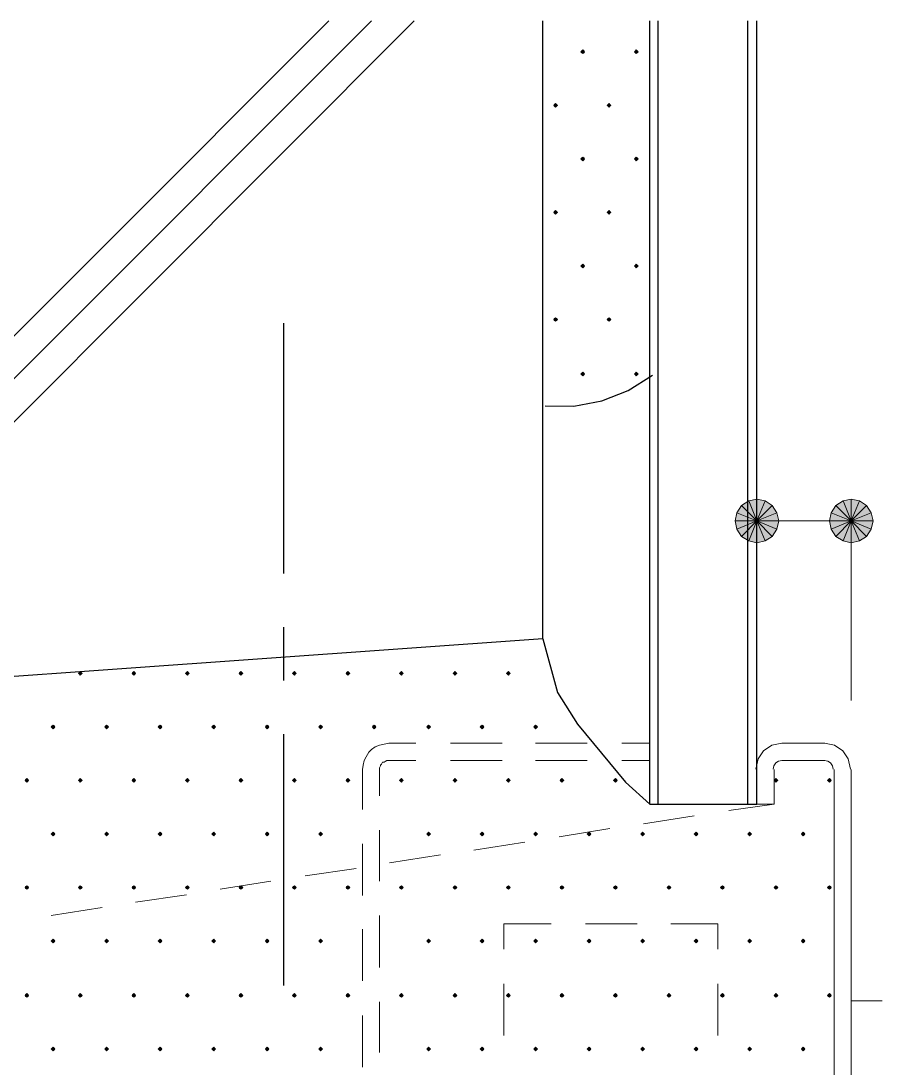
# Model space of a CAD drawing. Header units: millimetres. Extents: x 0 to 420, y 0 to 297.
# Drawn here: x 328.83 to 348.93, y 211.65 to 236.07 of the extents above; entities that cross this region are included whole.
import ezdxf

# ---------------------------------------------------------------- set-up
doc = ezdxf.new("R2010")
doc.units = ezdxf.units.MM

msp = doc.modelspace()

# ---------------------------------------------------------------- hatches: boundary and pattern name
for points in [[(341.947, 235.395), (341.926, 235.373), (341.905, 235.352), (341.926, 235.331), (341.947, 235.31), (341.969, 235.331), (341.99, 235.352), (341.969, 235.373), (341.947, 235.395)], [(343.196, 235.395), (343.175, 235.373), (343.154, 235.352), (343.175, 235.331), (343.196, 235.31), (343.218, 235.331), (343.239, 235.352), (343.218, 235.373), (343.196, 235.395)], [(341.312, 234.146), (341.291, 234.124), (341.27, 234.103), (341.291, 234.082), (341.312, 234.061), (341.334, 234.082), (341.355, 234.103), (341.334, 234.124), (341.312, 234.146)], [(342.561, 234.146), (342.54, 234.124), (342.519, 234.103), (342.54, 234.082), (342.561, 234.061), (342.582, 234.082), (342.604, 234.103), (342.582, 234.124), (342.561, 234.146)], [(341.947, 232.897), (341.926, 232.876), (341.905, 232.854), (341.926, 232.833), (341.947, 232.812), (341.969, 232.833), (341.99, 232.854), (341.969, 232.876), (341.947, 232.897)], [(343.196, 232.897), (343.175, 232.876), (343.154, 232.854), (343.175, 232.833), (343.196, 232.812), (343.218, 232.833), (343.239, 232.854), (343.218, 232.876), (343.196, 232.897)], [(341.312, 231.648), (341.291, 231.627), (341.27, 231.606), (341.291, 231.584), (341.312, 231.563), (341.334, 231.584), (341.355, 231.606), (341.334, 231.627), (341.312, 231.648)], [(342.561, 231.648), (342.54, 231.627), (342.519, 231.606), (342.54, 231.584), (342.561, 231.563), (342.582, 231.584), (342.604, 231.606), (342.582, 231.627), (342.561, 231.648)], [(341.947, 230.399), (341.926, 230.378), (341.905, 230.357), (341.926, 230.336), (341.947, 230.314), (341.969, 230.336), (341.99, 230.357), (341.969, 230.378), (341.947, 230.399)], [(343.196, 230.399), (343.175, 230.378), (343.154, 230.357), (343.175, 230.336), (343.196, 230.314), (343.218, 230.336), (343.239, 230.357), (343.218, 230.378), (343.196, 230.399)], [(341.312, 229.15), (341.291, 229.129), (341.27, 229.108), (341.291, 229.087), (341.312, 229.066), (341.334, 229.087), (341.355, 229.108), (341.334, 229.129), (341.312, 229.15)], [(342.561, 229.15), (342.54, 229.129), (342.519, 229.108), (342.54, 229.087), (342.561, 229.066), (342.582, 229.087), (342.604, 229.108), (342.582, 229.129), (342.561, 229.15)], [(341.947, 227.88), (341.926, 227.859), (341.905, 227.838), (341.926, 227.817), (341.947, 227.796), (341.969, 227.817), (341.99, 227.838), (341.969, 227.859), (341.947, 227.88)], [(343.196, 227.88), (343.175, 227.859), (343.154, 227.838), (343.175, 227.817), (343.196, 227.796), (343.218, 227.817), (343.239, 227.838), (343.218, 227.859), (343.196, 227.88)], [(345.821, 223.943), (346.012, 223.901), (346.012, 224.409), (345.821, 223.943)], [(348.022, 223.943), (348.213, 223.901), (348.213, 224.409), (348.022, 223.943)], [(330.221, 220.895), (330.2, 220.874), (330.179, 220.853), (330.2, 220.832), (330.221, 220.811), (330.242, 220.832), (330.263, 220.853), (330.242, 220.874), (330.221, 220.895)], [(331.47, 220.895), (331.449, 220.874), (331.428, 220.853), (331.449, 220.832), (331.47, 220.811), (331.491, 220.832), (331.512, 220.853), (331.491, 220.874), (331.47, 220.895)], [(332.719, 220.895), (332.698, 220.874), (332.677, 220.853), (332.698, 220.832), (332.719, 220.811), (332.74, 220.832), (332.761, 220.853), (332.74, 220.874), (332.719, 220.895)], [(333.968, 220.895), (333.946, 220.874), (333.925, 220.853), (333.946, 220.832), (333.968, 220.811), (333.989, 220.832), (334.01, 220.853), (333.989, 220.874), (333.968, 220.895)], [(335.216, 220.895), (335.195, 220.874), (335.174, 220.853), (335.195, 220.832), (335.216, 220.811), (335.238, 220.832), (335.259, 220.853), (335.238, 220.874), (335.216, 220.895)], [(336.465, 220.895), (336.444, 220.874), (336.423, 220.853), (336.444, 220.832), (336.465, 220.811), (336.487, 220.832), (336.508, 220.853), (336.487, 220.874), (336.465, 220.895)], [(337.714, 220.895), (337.693, 220.874), (337.672, 220.853), (337.693, 220.832), (337.714, 220.811), (337.735, 220.832), (337.756, 220.853), (337.735, 220.874), (337.714, 220.895)], [(338.963, 220.895), (338.942, 220.874), (338.921, 220.853), (338.942, 220.832), (338.963, 220.811), (338.984, 220.832), (339.005, 220.853), (338.984, 220.874), (338.963, 220.895)], [(340.212, 220.895), (340.191, 220.874), (340.17, 220.853), (340.191, 220.832), (340.212, 220.811), (340.233, 220.832), (340.254, 220.853), (340.233, 220.874), (340.212, 220.895)], [(329.586, 219.646), (329.565, 219.625), (329.544, 219.604), (329.565, 219.583), (329.586, 219.562), (329.607, 219.583), (329.629, 219.604), (329.607, 219.625), (329.586, 219.646)], [(330.835, 219.646), (330.814, 219.625), (330.793, 219.604), (330.814, 219.583), (330.835, 219.562), (330.856, 219.583), (330.877, 219.604), (330.856, 219.625), (330.835, 219.646)], [(332.084, 219.646), (332.063, 219.625), (332.041, 219.604), (332.063, 219.583), (332.084, 219.562), (332.105, 219.583), (332.126, 219.604), (332.105, 219.625), (332.084, 219.646)], [(333.333, 219.646), (333.312, 219.625), (333.29, 219.604), (333.312, 219.583), (333.333, 219.562), (333.354, 219.583), (333.375, 219.604), (333.354, 219.625), (333.333, 219.646)], [(334.581, 219.646), (334.56, 219.625), (334.539, 219.604), (334.56, 219.583), (334.581, 219.562), (334.603, 219.583), (334.624, 219.604), (334.603, 219.625), (334.581, 219.646)], [(335.83, 219.646), (335.809, 219.625), (335.788, 219.604), (335.809, 219.583), (335.83, 219.562), (335.852, 219.583), (335.873, 219.604), (335.852, 219.625), (335.83, 219.646)], [(337.079, 219.646), (337.058, 219.625), (337.037, 219.604), (337.058, 219.583), (337.079, 219.562), (337.1, 219.583), (337.121, 219.604), (337.1, 219.625), (337.079, 219.646)], [(338.349, 219.646), (338.328, 219.625), (338.307, 219.604), (338.328, 219.583), (338.349, 219.562), (338.37, 219.583), (338.391, 219.604), (338.37, 219.625), (338.349, 219.646)], [(339.598, 219.646), (339.577, 219.625), (339.556, 219.604), (339.577, 219.583), (339.598, 219.562), (339.619, 219.583), (339.64, 219.604), (339.619, 219.625), (339.598, 219.646)], [(340.847, 219.646), (340.826, 219.625), (340.804, 219.604), (340.826, 219.583), (340.847, 219.562), (340.868, 219.583), (340.889, 219.604), (340.868, 219.625), (340.847, 219.646)], [(328.972, 218.398), (328.951, 218.376), (328.93, 218.355), (328.951, 218.334), (328.972, 218.313), (328.994, 218.334), (329.015, 218.355), (328.994, 218.376), (328.972, 218.398)], [(330.221, 218.398), (330.2, 218.376), (330.179, 218.355), (330.2, 218.334), (330.221, 218.313), (330.242, 218.334), (330.263, 218.355), (330.242, 218.376), (330.221, 218.398)], [(331.47, 218.398), (331.449, 218.376), (331.428, 218.355), (331.449, 218.334), (331.47, 218.313), (331.491, 218.334), (331.512, 218.355), (331.491, 218.376), (331.47, 218.398)], [(332.719, 218.398), (332.698, 218.376), (332.677, 218.355), (332.698, 218.334), (332.719, 218.313), (332.74, 218.334), (332.761, 218.355), (332.74, 218.376), (332.719, 218.398)], [(333.968, 218.398), (333.946, 218.376), (333.925, 218.355), (333.946, 218.334), (333.968, 218.313), (333.989, 218.334), (334.01, 218.355), (333.989, 218.376), (333.968, 218.398)], [(335.216, 218.398), (335.195, 218.376), (335.174, 218.355), (335.195, 218.334), (335.216, 218.313), (335.238, 218.334), (335.259, 218.355), (335.238, 218.376), (335.216, 218.398)], [(336.465, 218.398), (336.444, 218.376), (336.423, 218.355), (336.444, 218.334), (336.465, 218.313), (336.487, 218.334), (336.508, 218.355), (336.487, 218.376), (336.465, 218.398)], [(337.714, 218.398), (337.693, 218.376), (337.672, 218.355), (337.693, 218.334), (337.714, 218.313), (337.735, 218.334), (337.756, 218.355), (337.735, 218.376), (337.714, 218.398)], [(338.963, 218.398), (338.942, 218.376), (338.921, 218.355), (338.942, 218.334), (338.963, 218.313), (338.984, 218.334), (339.005, 218.355), (338.984, 218.376), (338.963, 218.398)], [(340.212, 218.398), (340.191, 218.376), (340.17, 218.355), (340.191, 218.334), (340.212, 218.313), (340.233, 218.334), (340.254, 218.355), (340.233, 218.376), (340.212, 218.398)], [(341.461, 218.398), (341.439, 218.376), (341.418, 218.355), (341.439, 218.334), (341.461, 218.313), (341.482, 218.334), (341.503, 218.355), (341.482, 218.376), (341.461, 218.398)], [(342.71, 218.398), (342.688, 218.376), (342.667, 218.355), (342.688, 218.334), (342.71, 218.313), (342.731, 218.334), (342.752, 218.355), (342.731, 218.376), (342.71, 218.398)], [(346.456, 218.398), (346.435, 218.376), (346.414, 218.355), (346.435, 218.334), (346.456, 218.313), (346.477, 218.334), (346.498, 218.355), (346.477, 218.376), (346.456, 218.398)], [(347.705, 218.398), (347.684, 218.376), (347.662, 218.355), (347.684, 218.334), (347.705, 218.313), (347.726, 218.334), (347.747, 218.355), (347.726, 218.376), (347.705, 218.398)], [(329.586, 217.149), (329.565, 217.128), (329.544, 217.106), (329.565, 217.085), (329.586, 217.064), (329.607, 217.085), (329.629, 217.106), (329.607, 217.128), (329.586, 217.149)], [(330.835, 217.149), (330.814, 217.128), (330.793, 217.106), (330.814, 217.085), (330.835, 217.064), (330.856, 217.085), (330.877, 217.106), (330.856, 217.128), (330.835, 217.149)], [(332.084, 217.149), (332.063, 217.128), (332.041, 217.106), (332.063, 217.085), (332.084, 217.064), (332.105, 217.085), (332.126, 217.106), (332.105, 217.128), (332.084, 217.149)], [(333.333, 217.149), (333.312, 217.128), (333.29, 217.106), (333.312, 217.085), (333.333, 217.064), (333.354, 217.085), (333.375, 217.106), (333.354, 217.128), (333.333, 217.149)], [(334.581, 217.149), (334.56, 217.128), (334.539, 217.106), (334.56, 217.085), (334.581, 217.064), (334.603, 217.085), (334.624, 217.106), (334.603, 217.128), (334.581, 217.149)], [(335.83, 217.149), (335.809, 217.128), (335.788, 217.106), (335.809, 217.085), (335.83, 217.064), (335.852, 217.085), (335.873, 217.106), (335.852, 217.128), (335.83, 217.149)], [(338.349, 217.149), (338.328, 217.128), (338.307, 217.106), (338.328, 217.085), (338.349, 217.064), (338.37, 217.085), (338.391, 217.106), (338.37, 217.128), (338.349, 217.149)], [(339.598, 217.149), (339.577, 217.128), (339.556, 217.106), (339.577, 217.085), (339.598, 217.064), (339.619, 217.085), (339.64, 217.106), (339.619, 217.128), (339.598, 217.149)], [(340.847, 217.149), (340.826, 217.128), (340.804, 217.106), (340.826, 217.085), (340.847, 217.064), (340.868, 217.085), (340.889, 217.106), (340.868, 217.128), (340.847, 217.149)], [(342.096, 217.149), (342.075, 217.128), (342.053, 217.106), (342.075, 217.085), (342.096, 217.064), (342.117, 217.085), (342.138, 217.106), (342.117, 217.128), (342.096, 217.149)], [(343.345, 217.149), (343.323, 217.128), (343.302, 217.106), (343.323, 217.085), (343.345, 217.064), (343.366, 217.085), (343.387, 217.106), (343.366, 217.128), (343.345, 217.149)], [(344.593, 217.149), (344.572, 217.128), (344.551, 217.106), (344.572, 217.085), (344.593, 217.064), (344.614, 217.085), (344.636, 217.106), (344.614, 217.128), (344.593, 217.149)], [(345.842, 217.149), (345.821, 217.128), (345.8, 217.106), (345.821, 217.085), (345.842, 217.064), (345.863, 217.085), (345.885, 217.106), (345.863, 217.128), (345.842, 217.149)], [(347.091, 217.149), (347.07, 217.128), (347.049, 217.106), (347.07, 217.085), (347.091, 217.064), (347.112, 217.085), (347.133, 217.106), (347.112, 217.128), (347.091, 217.149)], [(328.972, 215.9), (328.951, 215.879), (328.93, 215.858), (328.951, 215.837), (328.972, 215.815), (328.994, 215.837), (329.015, 215.858), (328.994, 215.879), (328.972, 215.9)], [(330.221, 215.9), (330.2, 215.879), (330.179, 215.858), (330.2, 215.837), (330.221, 215.815), (330.242, 215.837), (330.263, 215.858), (330.242, 215.879), (330.221, 215.9)], [(331.47, 215.9), (331.449, 215.879), (331.428, 215.858), (331.449, 215.837), (331.47, 215.815), (331.491, 215.837), (331.512, 215.858), (331.491, 215.879), (331.47, 215.9)], [(332.719, 215.9), (332.698, 215.879), (332.677, 215.858), (332.698, 215.837), (332.719, 215.815), (332.74, 215.837), (332.761, 215.858), (332.74, 215.879), (332.719, 215.9)], [(333.968, 215.9), (333.946, 215.879), (333.925, 215.858), (333.946, 215.837), (333.968, 215.815), (333.989, 215.837), (334.01, 215.858), (333.989, 215.879), (333.968, 215.9)], [(335.216, 215.9), (335.195, 215.879), (335.174, 215.858), (335.195, 215.837), (335.216, 215.815), (335.238, 215.837), (335.259, 215.858), (335.238, 215.879), (335.216, 215.9)], [(336.465, 215.9), (336.444, 215.879), (336.423, 215.858), (336.444, 215.837), (336.465, 215.815), (336.487, 215.837), (336.508, 215.858), (336.487, 215.879), (336.465, 215.9)], [(337.714, 215.9), (337.693, 215.879), (337.672, 215.858), (337.693, 215.837), (337.714, 215.815), (337.735, 215.837), (337.756, 215.858), (337.735, 215.879), (337.714, 215.9)], [(338.963, 215.9), (338.942, 215.879), (338.921, 215.858), (338.942, 215.837), (338.963, 215.815), (338.984, 215.837), (339.005, 215.858), (338.984, 215.879), (338.963, 215.9)], [(340.212, 215.9), (340.191, 215.879), (340.17, 215.858), (340.191, 215.837), (340.212, 215.815), (340.233, 215.837), (340.254, 215.858), (340.233, 215.879), (340.212, 215.9)], [(341.461, 215.9), (341.439, 215.879), (341.418, 215.858), (341.439, 215.837), (341.461, 215.815), (341.482, 215.837), (341.503, 215.858), (341.482, 215.879), (341.461, 215.9)], [(342.71, 215.9), (342.688, 215.879), (342.667, 215.858), (342.688, 215.837), (342.71, 215.815), (342.731, 215.837), (342.752, 215.858), (342.731, 215.879), (342.71, 215.9)], [(343.958, 215.9), (343.937, 215.879), (343.916, 215.858), (343.937, 215.837), (343.958, 215.815), (343.979, 215.837), (344.001, 215.858), (343.979, 215.879), (343.958, 215.9)], [(345.207, 215.9), (345.186, 215.879), (345.165, 215.858), (345.186, 215.837), (345.207, 215.815), (345.228, 215.837), (345.25, 215.858), (345.228, 215.879), (345.207, 215.9)], [(346.456, 215.9), (346.435, 215.879), (346.414, 215.858), (346.435, 215.837), (346.456, 215.815), (346.477, 215.837), (346.498, 215.858), (346.477, 215.879), (346.456, 215.9)], [(347.705, 215.9), (347.684, 215.879), (347.662, 215.858), (347.684, 215.837), (347.705, 215.815), (347.726, 215.837), (347.747, 215.858), (347.726, 215.879), (347.705, 215.9)], [(329.586, 214.651), (329.565, 214.63), (329.544, 214.609), (329.565, 214.588), (329.586, 214.566), (329.607, 214.588), (329.629, 214.609), (329.607, 214.63), (329.586, 214.651)], [(330.835, 214.651), (330.814, 214.63), (330.793, 214.609), (330.814, 214.588), (330.835, 214.566), (330.856, 214.588), (330.877, 214.609), (330.856, 214.63), (330.835, 214.651)], [(332.084, 214.651), (332.063, 214.63), (332.041, 214.609), (332.063, 214.588), (332.084, 214.566), (332.105, 214.588), (332.126, 214.609), (332.105, 214.63), (332.084, 214.651)], [(333.333, 214.651), (333.312, 214.63), (333.29, 214.609), (333.312, 214.588), (333.333, 214.566), (333.354, 214.588), (333.375, 214.609), (333.354, 214.63), (333.333, 214.651)], [(334.581, 214.651), (334.56, 214.63), (334.539, 214.609), (334.56, 214.588), (334.581, 214.566), (334.603, 214.588), (334.624, 214.609), (334.603, 214.63), (334.581, 214.651)], [(335.83, 214.651), (335.809, 214.63), (335.788, 214.609), (335.809, 214.588), (335.83, 214.566), (335.852, 214.588), (335.873, 214.609), (335.852, 214.63), (335.83, 214.651)], [(338.349, 214.651), (338.328, 214.63), (338.307, 214.609), (338.328, 214.588), (338.349, 214.566), (338.37, 214.588), (338.391, 214.609), (338.37, 214.63), (338.349, 214.651)], [(339.598, 214.651), (339.577, 214.63), (339.556, 214.609), (339.577, 214.588), (339.598, 214.566), (339.619, 214.588), (339.64, 214.609), (339.619, 214.63), (339.598, 214.651)], [(340.847, 214.651), (340.826, 214.63), (340.804, 214.609), (340.826, 214.588), (340.847, 214.566), (340.868, 214.588), (340.889, 214.609), (340.868, 214.63), (340.847, 214.651)], [(342.096, 214.651), (342.075, 214.63), (342.053, 214.609), (342.075, 214.588), (342.096, 214.566), (342.117, 214.588), (342.138, 214.609), (342.117, 214.63), (342.096, 214.651)], [(343.345, 214.651), (343.323, 214.63), (343.302, 214.609), (343.323, 214.588), (343.345, 214.566), (343.366, 214.588), (343.387, 214.609), (343.366, 214.63), (343.345, 214.651)], [(344.593, 214.651), (344.572, 214.63), (344.551, 214.609), (344.572, 214.588), (344.593, 214.566), (344.614, 214.588), (344.636, 214.609), (344.614, 214.63), (344.593, 214.651)], [(345.842, 214.651), (345.821, 214.63), (345.8, 214.609), (345.821, 214.588), (345.842, 214.566), (345.863, 214.588), (345.885, 214.609), (345.863, 214.63), (345.842, 214.651)], [(347.091, 214.651), (347.07, 214.63), (347.049, 214.609), (347.07, 214.588), (347.091, 214.566), (347.112, 214.588), (347.133, 214.609), (347.112, 214.63), (347.091, 214.651)], [(328.972, 213.381), (328.951, 213.36), (328.93, 213.339), (328.951, 213.318), (328.972, 213.296), (328.994, 213.318), (329.015, 213.339), (328.994, 213.36), (328.972, 213.381)], [(330.221, 213.381), (330.2, 213.36), (330.179, 213.339), (330.2, 213.318), (330.221, 213.296), (330.242, 213.318), (330.263, 213.339), (330.242, 213.36), (330.221, 213.381)], [(331.47, 213.381), (331.449, 213.36), (331.428, 213.339), (331.449, 213.318), (331.47, 213.296), (331.491, 213.318), (331.512, 213.339), (331.491, 213.36), (331.47, 213.381)], [(332.719, 213.381), (332.698, 213.36), (332.677, 213.339), (332.698, 213.318), (332.719, 213.296), (332.74, 213.318), (332.761, 213.339), (332.74, 213.36), (332.719, 213.381)], [(333.968, 213.381), (333.946, 213.36), (333.925, 213.339), (333.946, 213.318), (333.968, 213.296), (333.989, 213.318), (334.01, 213.339), (333.989, 213.36), (333.968, 213.381)], [(335.216, 213.381), (335.195, 213.36), (335.174, 213.339), (335.195, 213.318), (335.216, 213.296), (335.238, 213.318), (335.259, 213.339), (335.238, 213.36), (335.216, 213.381)], [(336.465, 213.381), (336.444, 213.36), (336.423, 213.339), (336.444, 213.318), (336.465, 213.296), (336.487, 213.318), (336.508, 213.339), (336.487, 213.36), (336.465, 213.381)], [(337.714, 213.381), (337.693, 213.36), (337.672, 213.339), (337.693, 213.318), (337.714, 213.296), (337.735, 213.318), (337.756, 213.339), (337.735, 213.36), (337.714, 213.381)], [(338.963, 213.381), (338.942, 213.36), (338.921, 213.339), (338.942, 213.318), (338.963, 213.296), (338.984, 213.318), (339.005, 213.339), (338.984, 213.36), (338.963, 213.381)], [(340.212, 213.381), (340.191, 213.36), (340.17, 213.339), (340.191, 213.318), (340.212, 213.296), (340.233, 213.318), (340.254, 213.339), (340.233, 213.36), (340.212, 213.381)], [(341.461, 213.381), (341.439, 213.36), (341.418, 213.339), (341.439, 213.318), (341.461, 213.296), (341.482, 213.318), (341.503, 213.339), (341.482, 213.36), (341.461, 213.381)], [(342.71, 213.381), (342.688, 213.36), (342.667, 213.339), (342.688, 213.318), (342.71, 213.296), (342.731, 213.318), (342.752, 213.339), (342.731, 213.36), (342.71, 213.381)], [(343.958, 213.381), (343.937, 213.36), (343.916, 213.339), (343.937, 213.318), (343.958, 213.296), (343.979, 213.318), (344.001, 213.339), (343.979, 213.36), (343.958, 213.381)], [(345.207, 213.381), (345.186, 213.36), (345.165, 213.339), (345.186, 213.318), (345.207, 213.296), (345.228, 213.318), (345.25, 213.339), (345.228, 213.36), (345.207, 213.381)], [(346.456, 213.381), (346.435, 213.36), (346.414, 213.339), (346.435, 213.318), (346.456, 213.296), (346.477, 213.318), (346.498, 213.339), (346.477, 213.36), (346.456, 213.381)], [(347.705, 213.381), (347.684, 213.36), (347.662, 213.339), (347.684, 213.318), (347.705, 213.296), (347.726, 213.318), (347.747, 213.339), (347.726, 213.36), (347.705, 213.381)], [(329.586, 212.132), (329.565, 212.111), (329.544, 212.09), (329.565, 212.069), (329.586, 212.048), (329.607, 212.069), (329.629, 212.09), (329.607, 212.111), (329.586, 212.132)], [(330.835, 212.132), (330.814, 212.111), (330.793, 212.09), (330.814, 212.069), (330.835, 212.048), (330.856, 212.069), (330.877, 212.09), (330.856, 212.111), (330.835, 212.132)], [(332.084, 212.132), (332.063, 212.111), (332.041, 212.09), (332.063, 212.069), (332.084, 212.048), (332.105, 212.069), (332.126, 212.09), (332.105, 212.111), (332.084, 212.132)], [(333.333, 212.132), (333.312, 212.111), (333.29, 212.09), (333.312, 212.069), (333.333, 212.048), (333.354, 212.069), (333.375, 212.09), (333.354, 212.111), (333.333, 212.132)], [(334.581, 212.132), (334.56, 212.111), (334.539, 212.09), (334.56, 212.069), (334.581, 212.048), (334.603, 212.069), (334.624, 212.09), (334.603, 212.111), (334.581, 212.132)], [(335.83, 212.132), (335.809, 212.111), (335.788, 212.09), (335.809, 212.069), (335.83, 212.048), (335.852, 212.069), (335.873, 212.09), (335.852, 212.111), (335.83, 212.132)], [(338.349, 212.132), (338.328, 212.111), (338.307, 212.09), (338.328, 212.069), (338.349, 212.048), (338.37, 212.069), (338.391, 212.09), (338.37, 212.111), (338.349, 212.132)], [(339.598, 212.132), (339.577, 212.111), (339.556, 212.09), (339.577, 212.069), (339.598, 212.048), (339.619, 212.069), (339.64, 212.09), (339.619, 212.111), (339.598, 212.132)], [(340.847, 212.132), (340.826, 212.111), (340.804, 212.09), (340.826, 212.069), (340.847, 212.048), (340.868, 212.069), (340.889, 212.09), (340.868, 212.111), (340.847, 212.132)], [(342.096, 212.132), (342.075, 212.111), (342.053, 212.09), (342.075, 212.069), (342.096, 212.048), (342.117, 212.069), (342.138, 212.09), (342.117, 212.111), (342.096, 212.132)], [(343.345, 212.132), (343.323, 212.111), (343.302, 212.09), (343.323, 212.069), (343.345, 212.048), (343.366, 212.069), (343.387, 212.09), (343.366, 212.111), (343.345, 212.132)], [(344.593, 212.132), (344.572, 212.111), (344.551, 212.09), (344.572, 212.069), (344.593, 212.048), (344.614, 212.069), (344.636, 212.09), (344.614, 212.111), (344.593, 212.132)], [(345.842, 212.132), (345.821, 212.111), (345.8, 212.09), (345.821, 212.069), (345.842, 212.048), (345.863, 212.069), (345.885, 212.09), (345.863, 212.111), (345.842, 212.132)], [(347.091, 212.132), (347.07, 212.111), (347.049, 212.09), (347.07, 212.069), (347.091, 212.048), (347.112, 212.069), (347.133, 212.09), (347.112, 212.111), (347.091, 212.132)]]:
    msp.add_hatch(color=7).paths.add_polyline_path(points)
h = msp.add_hatch(color=7)
h.paths.add_polyline_path([(345.821, 224.875), (345.652, 224.769), (346.012, 224.409), (345.821, 224.875)])
h.paths.add_polyline_path([(345.652, 224.769), (346.012, 224.409), (345.546, 224.599), (345.652, 224.769)])
h.paths.add_polyline_path([(346.012, 224.409), (345.546, 224.599), (345.504, 224.409), (346.012, 224.409)])
h = msp.add_hatch(color=7)
h.paths.add_polyline_path([(346.371, 224.769), (346.202, 224.875), (346.012, 224.409), (346.371, 224.769)])
h.paths.add_polyline_path([(346.202, 224.875), (346.012, 224.409), (346.012, 224.917), (346.202, 224.875)])
h.paths.add_polyline_path([(346.012, 224.409), (346.012, 224.917), (345.821, 224.875), (346.012, 224.409)])
h = msp.add_hatch(color=7)
h.paths.add_polyline_path([(346.477, 224.218), (346.52, 224.409), (346.012, 224.409), (346.477, 224.218)])
h.paths.add_polyline_path([(346.52, 224.409), (346.012, 224.409), (346.477, 224.599), (346.52, 224.409)])
h.paths.add_polyline_path([(346.012, 224.409), (346.477, 224.599), (346.371, 224.769), (346.012, 224.409)])
h = msp.add_hatch(color=7)
h.paths.add_polyline_path([(348.022, 224.875), (347.853, 224.769), (348.213, 224.409), (348.022, 224.875)])
h.paths.add_polyline_path([(347.853, 224.769), (348.213, 224.409), (347.747, 224.599), (347.853, 224.769)])
h.paths.add_polyline_path([(348.213, 224.409), (347.747, 224.599), (347.705, 224.409), (348.213, 224.409)])
h = msp.add_hatch(color=7)
h.paths.add_polyline_path([(348.573, 224.769), (348.403, 224.875), (348.213, 224.409), (348.573, 224.769)])
h.paths.add_polyline_path([(348.403, 224.875), (348.213, 224.409), (348.213, 224.917), (348.403, 224.875)])
h.paths.add_polyline_path([(348.213, 224.409), (348.213, 224.917), (348.022, 224.875), (348.213, 224.409)])
h = msp.add_hatch(color=7)
h.paths.add_polyline_path([(348.679, 224.218), (348.721, 224.409), (348.213, 224.409), (348.679, 224.218)])
h.paths.add_polyline_path([(348.721, 224.409), (348.213, 224.409), (348.679, 224.599), (348.721, 224.409)])
h.paths.add_polyline_path([(348.213, 224.409), (348.679, 224.599), (348.573, 224.769), (348.213, 224.409)])
h = msp.add_hatch(color=7)
h.paths.add_polyline_path([(345.504, 224.409), (345.546, 224.218), (346.012, 224.409), (345.504, 224.409)])
h.paths.add_polyline_path([(345.546, 224.218), (346.012, 224.409), (345.652, 224.049), (345.546, 224.218)])
h.paths.add_polyline_path([(346.012, 224.409), (345.652, 224.049), (345.821, 223.943), (346.012, 224.409)])
h = msp.add_hatch(color=7)
h.paths.add_polyline_path([(346.012, 223.901), (346.202, 223.943), (346.012, 224.409), (346.012, 223.901)])
h.paths.add_polyline_path([(346.202, 223.943), (346.012, 224.409), (346.371, 224.049), (346.202, 223.943)])
h.paths.add_polyline_path([(346.012, 224.409), (346.371, 224.049), (346.477, 224.218), (346.012, 224.409)])
h = msp.add_hatch(color=7)
h.paths.add_polyline_path([(347.705, 224.409), (347.747, 224.218), (348.213, 224.409), (347.705, 224.409)])
h.paths.add_polyline_path([(347.747, 224.218), (348.213, 224.409), (347.853, 224.049), (347.747, 224.218)])
h.paths.add_polyline_path([(348.213, 224.409), (347.853, 224.049), (348.022, 223.943), (348.213, 224.409)])
h = msp.add_hatch(color=7)
h.paths.add_polyline_path([(348.213, 223.901), (348.403, 223.943), (348.213, 224.409), (348.213, 223.901)])
h.paths.add_polyline_path([(348.403, 223.943), (348.213, 224.409), (348.573, 224.049), (348.403, 223.943)])
h.paths.add_polyline_path([(348.213, 224.409), (348.573, 224.049), (348.679, 224.218), (348.213, 224.409)])

# ---------------------------------------------------------------- linework, layer by layer
at = {"lineweight": 13}
for points in [[(320.125, 220.176), (336.021, 236.072)], [(321.204, 220.26), (337.016, 236.072)], [(322.284, 220.324), (338.011, 236.072)], [(346.012, 224.409), (348.213, 224.409), (348.213, 220.218)], [(337.418, 219.223), (337.312, 219.202), (337.206, 219.181), (337.1, 219.138), (337.016, 219.075), (336.952, 219.012), (336.889, 218.906), (336.846, 218.821), (336.825, 218.715), (336.804, 218.609)], [(337.418, 219.223), (338.053, 219.223)], [(338.857, 219.223), (340.064, 219.223)], [(340.847, 219.223), (342.053, 219.223)], [(342.858, 219.223), (343.514, 219.223)], [(346.594, 219.223), (346.359, 219.176), (346.167, 219.046), (346.038, 218.855), (345.99, 218.62)], [(347.599, 219.223), (346.604, 219.223)], [(348.192, 218.62), (348.144, 218.855), (348.015, 219.046), (347.823, 219.176), (347.588, 219.223)], [(337.418, 218.821), (337.376, 218.821), (337.333, 218.8), (337.312, 218.779), (337.27, 218.779), (337.248, 218.736), (337.227, 218.715), (337.227, 218.694), (337.206, 218.652), (337.206, 218.609)], [(337.418, 218.821), (338.053, 218.821)], [(338.857, 218.821), (340.064, 218.821)], [(340.847, 218.821), (342.053, 218.821)], [(342.858, 218.821), (343.514, 218.821)], [(346.594, 218.821), (346.515, 218.805), (346.451, 218.762), (346.408, 218.698), (346.392, 218.62)], [(347.599, 218.821), (346.604, 218.821)], [(347.79, 218.62), (347.774, 218.698), (347.731, 218.762), (347.667, 218.805), (347.588, 218.821)], [(336.804, 217.678), (336.804, 218.609)], [(337.206, 217.996), (337.206, 218.609)], [(346.012, 217.805), (346.012, 218.609)], [(346.414, 217.805), (346.414, 218.609)], [(347.811, 210.82), (347.811, 218.609)], [(348.213, 210.82), (348.213, 218.609)], [(345.355, 217.657), (346.414, 217.805)], [(346.414, 217.805), (346.012, 217.805)], [(343.366, 217.339), (344.551, 217.53)], [(337.206, 216.006), (337.206, 217.191)], [(341.397, 217.043), (342.582, 217.233)], [(339.407, 216.725), (340.593, 216.916)], [(336.804, 215.667), (336.804, 216.874)], [(337.439, 216.429), (338.624, 216.62)], [(335.471, 216.133), (336.656, 216.302)], [(333.481, 215.815), (334.666, 216.006)], [(331.512, 215.519), (332.698, 215.688)], [(329.544, 215.201), (330.729, 215.392)], [(337.206, 213.995), (337.206, 215.201)], [(340.106, 215.011), (341.207, 215.011)], [(340.106, 214.418), (340.106, 215.011)], [(342.011, 215.011), (343.218, 215.011)], [(344.001, 215.011), (345.101, 215.011)], [(345.101, 214.418), (345.101, 215.011)], [(336.804, 213.678), (336.804, 214.884)], [(340.106, 212.407), (340.106, 213.614)], [(345.101, 212.407), (345.101, 213.614)], [(337.206, 212.005), (337.206, 213.191)], [(348.213, 213.212), (348.932, 213.212)], [(336.804, 211.667), (336.804, 212.873)]]:
    msp.add_lwpolyline(points, dxfattribs=at)
at = {"lineweight": 25}
for points in [[(341.016, 221.657), (341.016, 236.072)], [(334.962, 229.023), (334.962, 223.181)], [(334.962, 221.932), (334.962, 220.684)], [(341.016, 221.657), (317.86, 220.006)], [(334.962, 219.435), (334.962, 213.572)]]:
    msp.add_lwpolyline(points, dxfattribs=at)
at = {"lineweight": 30}
for points in [[(343.514, 217.805), (343.514, 236.072)], [(343.704, 217.805), (343.704, 236.072)], [(345.8, 217.805), (345.8, 236.072)], [(346.012, 217.805), (346.012, 236.072)], [(341.068, 227.097), (341.737, 227.088), (342.39, 227.207), (343.007, 227.449), (343.572, 227.808)], [(341.016, 221.657), (341.355, 220.408)], [(341.355, 220.408), (341.821, 219.668)], [(341.821, 219.668), (342.942, 218.313), (343.514, 217.805), (346.012, 217.805)]]:
    msp.add_lwpolyline(points, dxfattribs=at)
at = {"lineweight": 0}
for points in [[(341.947, 235.395), (341.926, 235.373), (341.905, 235.352), (341.926, 235.331), (341.947, 235.31), (341.969, 235.331), (341.99, 235.352), (341.969, 235.373)], [(343.196, 235.395), (343.175, 235.373), (343.154, 235.352), (343.175, 235.331), (343.196, 235.31), (343.218, 235.331), (343.239, 235.352), (343.218, 235.373)], [(341.312, 234.146), (341.291, 234.124), (341.27, 234.103), (341.291, 234.082), (341.312, 234.061), (341.334, 234.082), (341.355, 234.103), (341.334, 234.124)], [(342.561, 234.146), (342.54, 234.124), (342.519, 234.103), (342.54, 234.082), (342.561, 234.061), (342.582, 234.082), (342.604, 234.103), (342.582, 234.124)], [(341.947, 232.897), (341.926, 232.876), (341.905, 232.854), (341.926, 232.833), (341.947, 232.812), (341.969, 232.833), (341.99, 232.854), (341.969, 232.876)], [(343.196, 232.897), (343.175, 232.876), (343.154, 232.854), (343.175, 232.833), (343.196, 232.812), (343.218, 232.833), (343.239, 232.854), (343.218, 232.876)], [(341.312, 231.648), (341.291, 231.627), (341.27, 231.606), (341.291, 231.584), (341.312, 231.563), (341.334, 231.584), (341.355, 231.606), (341.334, 231.627)], [(342.561, 231.648), (342.54, 231.627), (342.519, 231.606), (342.54, 231.584), (342.561, 231.563), (342.582, 231.584), (342.604, 231.606), (342.582, 231.627)], [(341.947, 230.399), (341.926, 230.378), (341.905, 230.357), (341.926, 230.336), (341.947, 230.314), (341.969, 230.336), (341.99, 230.357), (341.969, 230.378)], [(343.196, 230.399), (343.175, 230.378), (343.154, 230.357), (343.175, 230.336), (343.196, 230.314), (343.218, 230.336), (343.239, 230.357), (343.218, 230.378)], [(341.312, 229.15), (341.291, 229.129), (341.27, 229.108), (341.291, 229.087), (341.312, 229.066), (341.334, 229.087), (341.355, 229.108), (341.334, 229.129)], [(342.561, 229.15), (342.54, 229.129), (342.519, 229.108), (342.54, 229.087), (342.561, 229.066), (342.582, 229.087), (342.604, 229.108), (342.582, 229.129)], [(341.947, 227.88), (341.926, 227.859), (341.905, 227.838), (341.926, 227.817), (341.947, 227.796), (341.969, 227.817), (341.99, 227.838), (341.969, 227.859)], [(343.196, 227.88), (343.175, 227.859), (343.154, 227.838), (343.175, 227.817), (343.196, 227.796), (343.218, 227.817), (343.239, 227.838), (343.218, 227.859)], [(345.652, 224.769), (346.012, 224.409), (345.546, 224.599)], [(345.821, 224.875), (345.652, 224.769), (346.012, 224.409)], [(346.012, 224.409), (346.012, 224.917), (345.821, 224.875)], [(346.202, 224.875), (346.012, 224.409), (346.012, 224.917)], [(346.371, 224.769), (346.202, 224.875), (346.012, 224.409)], [(346.012, 224.409), (346.477, 224.599), (346.371, 224.769)], [(347.853, 224.769), (348.213, 224.409), (347.747, 224.599)], [(348.022, 224.875), (347.853, 224.769), (348.213, 224.409)], [(348.213, 224.409), (348.213, 224.917), (348.022, 224.875)], [(348.403, 224.875), (348.213, 224.409), (348.213, 224.917)], [(348.573, 224.769), (348.403, 224.875), (348.213, 224.409)], [(348.213, 224.409), (348.679, 224.599), (348.573, 224.769)], [(346.012, 224.409), (345.546, 224.599), (345.504, 224.409)], [(346.52, 224.409), (346.012, 224.409), (346.477, 224.599)], [(348.213, 224.409), (347.747, 224.599), (347.705, 224.409)], [(348.721, 224.409), (348.213, 224.409), (348.679, 224.599)], [(345.504, 224.409), (345.546, 224.218), (346.012, 224.409)], [(345.546, 224.218), (346.012, 224.409), (345.652, 224.049)], [(346.012, 224.409), (345.652, 224.049), (345.821, 223.943)], [(345.821, 223.943), (346.012, 223.901), (346.012, 224.409)], [(346.012, 223.901), (346.202, 223.943), (346.012, 224.409)], [(346.202, 223.943), (346.012, 224.409), (346.371, 224.049)], [(346.012, 224.409), (346.371, 224.049), (346.477, 224.218)], [(346.477, 224.218), (346.52, 224.409), (346.012, 224.409)], [(347.705, 224.409), (347.747, 224.218), (348.213, 224.409)], [(347.747, 224.218), (348.213, 224.409), (347.853, 224.049)], [(348.213, 224.409), (347.853, 224.049), (348.022, 223.943)], [(348.022, 223.943), (348.213, 223.901), (348.213, 224.409)], [(348.213, 223.901), (348.403, 223.943), (348.213, 224.409)], [(348.403, 223.943), (348.213, 224.409), (348.573, 224.049)], [(348.213, 224.409), (348.573, 224.049), (348.679, 224.218)], [(348.679, 224.218), (348.721, 224.409), (348.213, 224.409)], [(330.221, 220.895), (330.2, 220.874), (330.179, 220.853), (330.2, 220.832), (330.221, 220.811), (330.242, 220.832), (330.263, 220.853), (330.242, 220.874)], [(331.47, 220.895), (331.449, 220.874), (331.428, 220.853), (331.449, 220.832), (331.47, 220.811), (331.491, 220.832), (331.512, 220.853), (331.491, 220.874)], [(332.719, 220.895), (332.698, 220.874), (332.677, 220.853), (332.698, 220.832), (332.719, 220.811), (332.74, 220.832), (332.761, 220.853), (332.74, 220.874)], [(333.968, 220.895), (333.946, 220.874), (333.925, 220.853), (333.946, 220.832), (333.968, 220.811), (333.989, 220.832), (334.01, 220.853), (333.989, 220.874)], [(335.216, 220.895), (335.195, 220.874), (335.174, 220.853), (335.195, 220.832), (335.216, 220.811), (335.238, 220.832), (335.259, 220.853), (335.238, 220.874)], [(336.465, 220.895), (336.444, 220.874), (336.423, 220.853), (336.444, 220.832), (336.465, 220.811), (336.487, 220.832), (336.508, 220.853), (336.487, 220.874)], [(337.714, 220.895), (337.693, 220.874), (337.672, 220.853), (337.693, 220.832), (337.714, 220.811), (337.735, 220.832), (337.756, 220.853), (337.735, 220.874)], [(338.963, 220.895), (338.942, 220.874), (338.921, 220.853), (338.942, 220.832), (338.963, 220.811), (338.984, 220.832), (339.005, 220.853), (338.984, 220.874)], [(340.212, 220.895), (340.191, 220.874), (340.17, 220.853), (340.191, 220.832), (340.212, 220.811), (340.233, 220.832), (340.254, 220.853), (340.233, 220.874)], [(329.586, 219.646), (329.565, 219.625), (329.544, 219.604), (329.565, 219.583), (329.586, 219.562), (329.607, 219.583), (329.629, 219.604), (329.607, 219.625)], [(330.835, 219.646), (330.814, 219.625), (330.793, 219.604), (330.814, 219.583), (330.835, 219.562), (330.856, 219.583), (330.877, 219.604), (330.856, 219.625)], [(332.084, 219.646), (332.063, 219.625), (332.041, 219.604), (332.063, 219.583), (332.084, 219.562), (332.105, 219.583), (332.126, 219.604), (332.105, 219.625)], [(333.333, 219.646), (333.312, 219.625), (333.29, 219.604), (333.312, 219.583), (333.333, 219.562), (333.354, 219.583), (333.375, 219.604), (333.354, 219.625)], [(334.581, 219.646), (334.56, 219.625), (334.539, 219.604), (334.56, 219.583), (334.581, 219.562), (334.603, 219.583), (334.624, 219.604), (334.603, 219.625)], [(335.83, 219.646), (335.809, 219.625), (335.788, 219.604), (335.809, 219.583), (335.83, 219.562), (335.852, 219.583), (335.873, 219.604), (335.852, 219.625)], [(337.079, 219.646), (337.058, 219.625), (337.037, 219.604), (337.058, 219.583), (337.079, 219.562), (337.1, 219.583), (337.121, 219.604), (337.1, 219.625)], [(338.349, 219.646), (338.328, 219.625), (338.307, 219.604), (338.328, 219.583), (338.349, 219.562), (338.37, 219.583), (338.391, 219.604), (338.37, 219.625)], [(339.598, 219.646), (339.577, 219.625), (339.556, 219.604), (339.577, 219.583), (339.598, 219.562), (339.619, 219.583), (339.64, 219.604), (339.619, 219.625)], [(340.847, 219.646), (340.826, 219.625), (340.804, 219.604), (340.826, 219.583), (340.847, 219.562), (340.868, 219.583), (340.889, 219.604), (340.868, 219.625)], [(328.972, 218.398), (328.951, 218.376), (328.93, 218.355), (328.951, 218.334), (328.972, 218.313), (328.994, 218.334), (329.015, 218.355), (328.994, 218.376)], [(330.221, 218.398), (330.2, 218.376), (330.179, 218.355), (330.2, 218.334), (330.221, 218.313), (330.242, 218.334), (330.263, 218.355), (330.242, 218.376)], [(331.47, 218.398), (331.449, 218.376), (331.428, 218.355), (331.449, 218.334), (331.47, 218.313), (331.491, 218.334), (331.512, 218.355), (331.491, 218.376)], [(332.719, 218.398), (332.698, 218.376), (332.677, 218.355), (332.698, 218.334), (332.719, 218.313), (332.74, 218.334), (332.761, 218.355), (332.74, 218.376)], [(333.968, 218.398), (333.946, 218.376), (333.925, 218.355), (333.946, 218.334), (333.968, 218.313), (333.989, 218.334), (334.01, 218.355), (333.989, 218.376)], [(335.216, 218.398), (335.195, 218.376), (335.174, 218.355), (335.195, 218.334), (335.216, 218.313), (335.238, 218.334), (335.259, 218.355), (335.238, 218.376)], [(336.465, 218.398), (336.444, 218.376), (336.423, 218.355), (336.444, 218.334), (336.465, 218.313), (336.487, 218.334), (336.508, 218.355), (336.487, 218.376)], [(337.714, 218.398), (337.693, 218.376), (337.672, 218.355), (337.693, 218.334), (337.714, 218.313), (337.735, 218.334), (337.756, 218.355), (337.735, 218.376)], [(338.963, 218.398), (338.942, 218.376), (338.921, 218.355), (338.942, 218.334), (338.963, 218.313), (338.984, 218.334), (339.005, 218.355), (338.984, 218.376)], [(340.212, 218.398), (340.191, 218.376), (340.17, 218.355), (340.191, 218.334), (340.212, 218.313), (340.233, 218.334), (340.254, 218.355), (340.233, 218.376)], [(341.461, 218.398), (341.439, 218.376), (341.418, 218.355), (341.439, 218.334), (341.461, 218.313), (341.482, 218.334), (341.503, 218.355), (341.482, 218.376)], [(342.71, 218.398), (342.688, 218.376), (342.667, 218.355), (342.688, 218.334), (342.71, 218.313), (342.731, 218.334), (342.752, 218.355), (342.731, 218.376)], [(346.456, 218.398), (346.435, 218.376), (346.414, 218.355), (346.435, 218.334), (346.456, 218.313), (346.477, 218.334), (346.498, 218.355), (346.477, 218.376)], [(347.705, 218.398), (347.684, 218.376), (347.662, 218.355), (347.684, 218.334), (347.705, 218.313), (347.726, 218.334), (347.747, 218.355), (347.726, 218.376)], [(329.586, 217.149), (329.565, 217.128), (329.544, 217.106), (329.565, 217.085), (329.586, 217.064), (329.607, 217.085), (329.629, 217.106), (329.607, 217.128)], [(330.835, 217.149), (330.814, 217.128), (330.793, 217.106), (330.814, 217.085), (330.835, 217.064), (330.856, 217.085), (330.877, 217.106), (330.856, 217.128)], [(332.084, 217.149), (332.063, 217.128), (332.041, 217.106), (332.063, 217.085), (332.084, 217.064), (332.105, 217.085), (332.126, 217.106), (332.105, 217.128)], [(333.333, 217.149), (333.312, 217.128), (333.29, 217.106), (333.312, 217.085), (333.333, 217.064), (333.354, 217.085), (333.375, 217.106), (333.354, 217.128)], [(334.581, 217.149), (334.56, 217.128), (334.539, 217.106), (334.56, 217.085), (334.581, 217.064), (334.603, 217.085), (334.624, 217.106), (334.603, 217.128)], [(335.83, 217.149), (335.809, 217.128), (335.788, 217.106), (335.809, 217.085), (335.83, 217.064), (335.852, 217.085), (335.873, 217.106), (335.852, 217.128)], [(338.349, 217.149), (338.328, 217.128), (338.307, 217.106), (338.328, 217.085), (338.349, 217.064), (338.37, 217.085), (338.391, 217.106), (338.37, 217.128)], [(339.598, 217.149), (339.577, 217.128), (339.556, 217.106), (339.577, 217.085), (339.598, 217.064), (339.619, 217.085), (339.64, 217.106), (339.619, 217.128)], [(340.847, 217.149), (340.826, 217.128), (340.804, 217.106), (340.826, 217.085), (340.847, 217.064), (340.868, 217.085), (340.889, 217.106), (340.868, 217.128)], [(342.096, 217.149), (342.075, 217.128), (342.053, 217.106), (342.075, 217.085), (342.096, 217.064), (342.117, 217.085), (342.138, 217.106), (342.117, 217.128)], [(343.345, 217.149), (343.323, 217.128), (343.302, 217.106), (343.323, 217.085), (343.345, 217.064), (343.366, 217.085), (343.387, 217.106), (343.366, 217.128)], [(344.593, 217.149), (344.572, 217.128), (344.551, 217.106), (344.572, 217.085), (344.593, 217.064), (344.614, 217.085), (344.636, 217.106), (344.614, 217.128)], [(345.842, 217.149), (345.821, 217.128), (345.8, 217.106), (345.821, 217.085), (345.842, 217.064), (345.863, 217.085), (345.885, 217.106), (345.863, 217.128)], [(347.091, 217.149), (347.07, 217.128), (347.049, 217.106), (347.07, 217.085), (347.091, 217.064), (347.112, 217.085), (347.133, 217.106), (347.112, 217.128)], [(328.972, 215.9), (328.951, 215.879), (328.93, 215.858), (328.951, 215.837), (328.972, 215.815), (328.994, 215.837), (329.015, 215.858), (328.994, 215.879)], [(330.221, 215.9), (330.2, 215.879), (330.179, 215.858), (330.2, 215.837), (330.221, 215.815), (330.242, 215.837), (330.263, 215.858), (330.242, 215.879)], [(331.47, 215.9), (331.449, 215.879), (331.428, 215.858), (331.449, 215.837), (331.47, 215.815), (331.491, 215.837), (331.512, 215.858), (331.491, 215.879)], [(332.719, 215.9), (332.698, 215.879), (332.677, 215.858), (332.698, 215.837), (332.719, 215.815), (332.74, 215.837), (332.761, 215.858), (332.74, 215.879)], [(333.968, 215.9), (333.946, 215.879), (333.925, 215.858), (333.946, 215.837), (333.968, 215.815), (333.989, 215.837), (334.01, 215.858), (333.989, 215.879)], [(335.216, 215.9), (335.195, 215.879), (335.174, 215.858), (335.195, 215.837), (335.216, 215.815), (335.238, 215.837), (335.259, 215.858), (335.238, 215.879)], [(336.465, 215.9), (336.444, 215.879), (336.423, 215.858), (336.444, 215.837), (336.465, 215.815), (336.487, 215.837), (336.508, 215.858), (336.487, 215.879)], [(337.714, 215.9), (337.693, 215.879), (337.672, 215.858), (337.693, 215.837), (337.714, 215.815), (337.735, 215.837), (337.756, 215.858), (337.735, 215.879)], [(338.963, 215.9), (338.942, 215.879), (338.921, 215.858), (338.942, 215.837), (338.963, 215.815), (338.984, 215.837), (339.005, 215.858), (338.984, 215.879)], [(340.212, 215.9), (340.191, 215.879), (340.17, 215.858), (340.191, 215.837), (340.212, 215.815), (340.233, 215.837), (340.254, 215.858), (340.233, 215.879)], [(341.461, 215.9), (341.439, 215.879), (341.418, 215.858), (341.439, 215.837), (341.461, 215.815), (341.482, 215.837), (341.503, 215.858), (341.482, 215.879)], [(342.71, 215.9), (342.688, 215.879), (342.667, 215.858), (342.688, 215.837), (342.71, 215.815), (342.731, 215.837), (342.752, 215.858), (342.731, 215.879)], [(343.958, 215.9), (343.937, 215.879), (343.916, 215.858), (343.937, 215.837), (343.958, 215.815), (343.979, 215.837), (344.001, 215.858), (343.979, 215.879)], [(345.207, 215.9), (345.186, 215.879), (345.165, 215.858), (345.186, 215.837), (345.207, 215.815), (345.228, 215.837), (345.25, 215.858), (345.228, 215.879)], [(346.456, 215.9), (346.435, 215.879), (346.414, 215.858), (346.435, 215.837), (346.456, 215.815), (346.477, 215.837), (346.498, 215.858), (346.477, 215.879)], [(347.705, 215.9), (347.684, 215.879), (347.662, 215.858), (347.684, 215.837), (347.705, 215.815), (347.726, 215.837), (347.747, 215.858), (347.726, 215.879)], [(329.586, 214.651), (329.565, 214.63), (329.544, 214.609), (329.565, 214.588), (329.586, 214.566), (329.607, 214.588), (329.629, 214.609), (329.607, 214.63)], [(330.835, 214.651), (330.814, 214.63), (330.793, 214.609), (330.814, 214.588), (330.835, 214.566), (330.856, 214.588), (330.877, 214.609), (330.856, 214.63)], [(332.084, 214.651), (332.063, 214.63), (332.041, 214.609), (332.063, 214.588), (332.084, 214.566), (332.105, 214.588), (332.126, 214.609), (332.105, 214.63)], [(333.333, 214.651), (333.312, 214.63), (333.29, 214.609), (333.312, 214.588), (333.333, 214.566), (333.354, 214.588), (333.375, 214.609), (333.354, 214.63)], [(334.581, 214.651), (334.56, 214.63), (334.539, 214.609), (334.56, 214.588), (334.581, 214.566), (334.603, 214.588), (334.624, 214.609), (334.603, 214.63)], [(335.83, 214.651), (335.809, 214.63), (335.788, 214.609), (335.809, 214.588), (335.83, 214.566), (335.852, 214.588), (335.873, 214.609), (335.852, 214.63)], [(338.349, 214.651), (338.328, 214.63), (338.307, 214.609), (338.328, 214.588), (338.349, 214.566), (338.37, 214.588), (338.391, 214.609), (338.37, 214.63)], [(339.598, 214.651), (339.577, 214.63), (339.556, 214.609), (339.577, 214.588), (339.598, 214.566), (339.619, 214.588), (339.64, 214.609), (339.619, 214.63)], [(340.847, 214.651), (340.826, 214.63), (340.804, 214.609), (340.826, 214.588), (340.847, 214.566), (340.868, 214.588), (340.889, 214.609), (340.868, 214.63)], [(342.096, 214.651), (342.075, 214.63), (342.053, 214.609), (342.075, 214.588), (342.096, 214.566), (342.117, 214.588), (342.138, 214.609), (342.117, 214.63)], [(343.345, 214.651), (343.323, 214.63), (343.302, 214.609), (343.323, 214.588), (343.345, 214.566), (343.366, 214.588), (343.387, 214.609), (343.366, 214.63)], [(344.593, 214.651), (344.572, 214.63), (344.551, 214.609), (344.572, 214.588), (344.593, 214.566), (344.614, 214.588), (344.636, 214.609), (344.614, 214.63)], [(345.842, 214.651), (345.821, 214.63), (345.8, 214.609), (345.821, 214.588), (345.842, 214.566), (345.863, 214.588), (345.885, 214.609), (345.863, 214.63)], [(347.091, 214.651), (347.07, 214.63), (347.049, 214.609), (347.07, 214.588), (347.091, 214.566), (347.112, 214.588), (347.133, 214.609), (347.112, 214.63)], [(328.972, 213.381), (328.951, 213.36), (328.93, 213.339), (328.951, 213.318), (328.972, 213.296), (328.994, 213.318), (329.015, 213.339), (328.994, 213.36)], [(330.221, 213.381), (330.2, 213.36), (330.179, 213.339), (330.2, 213.318), (330.221, 213.296), (330.242, 213.318), (330.263, 213.339), (330.242, 213.36)], [(331.47, 213.381), (331.449, 213.36), (331.428, 213.339), (331.449, 213.318), (331.47, 213.296), (331.491, 213.318), (331.512, 213.339), (331.491, 213.36)], [(332.719, 213.381), (332.698, 213.36), (332.677, 213.339), (332.698, 213.318), (332.719, 213.296), (332.74, 213.318), (332.761, 213.339), (332.74, 213.36)], [(333.968, 213.381), (333.946, 213.36), (333.925, 213.339), (333.946, 213.318), (333.968, 213.296), (333.989, 213.318), (334.01, 213.339), (333.989, 213.36)], [(335.216, 213.381), (335.195, 213.36), (335.174, 213.339), (335.195, 213.318), (335.216, 213.296), (335.238, 213.318), (335.259, 213.339), (335.238, 213.36)], [(336.465, 213.381), (336.444, 213.36), (336.423, 213.339), (336.444, 213.318), (336.465, 213.296), (336.487, 213.318), (336.508, 213.339), (336.487, 213.36)], [(337.714, 213.381), (337.693, 213.36), (337.672, 213.339), (337.693, 213.318), (337.714, 213.296), (337.735, 213.318), (337.756, 213.339), (337.735, 213.36)], [(338.963, 213.381), (338.942, 213.36), (338.921, 213.339), (338.942, 213.318), (338.963, 213.296), (338.984, 213.318), (339.005, 213.339), (338.984, 213.36)], [(340.212, 213.381), (340.191, 213.36), (340.17, 213.339), (340.191, 213.318), (340.212, 213.296), (340.233, 213.318), (340.254, 213.339), (340.233, 213.36)], [(341.461, 213.381), (341.439, 213.36), (341.418, 213.339), (341.439, 213.318), (341.461, 213.296), (341.482, 213.318), (341.503, 213.339), (341.482, 213.36)], [(342.71, 213.381), (342.688, 213.36), (342.667, 213.339), (342.688, 213.318), (342.71, 213.296), (342.731, 213.318), (342.752, 213.339), (342.731, 213.36)], [(343.958, 213.381), (343.937, 213.36), (343.916, 213.339), (343.937, 213.318), (343.958, 213.296), (343.979, 213.318), (344.001, 213.339), (343.979, 213.36)], [(345.207, 213.381), (345.186, 213.36), (345.165, 213.339), (345.186, 213.318), (345.207, 213.296), (345.228, 213.318), (345.25, 213.339), (345.228, 213.36)], [(346.456, 213.381), (346.435, 213.36), (346.414, 213.339), (346.435, 213.318), (346.456, 213.296), (346.477, 213.318), (346.498, 213.339), (346.477, 213.36)], [(347.705, 213.381), (347.684, 213.36), (347.662, 213.339), (347.684, 213.318), (347.705, 213.296), (347.726, 213.318), (347.747, 213.339), (347.726, 213.36)], [(329.586, 212.132), (329.565, 212.111), (329.544, 212.09), (329.565, 212.069), (329.586, 212.048), (329.607, 212.069), (329.629, 212.09), (329.607, 212.111)], [(330.835, 212.132), (330.814, 212.111), (330.793, 212.09), (330.814, 212.069), (330.835, 212.048), (330.856, 212.069), (330.877, 212.09), (330.856, 212.111)], [(332.084, 212.132), (332.063, 212.111), (332.041, 212.09), (332.063, 212.069), (332.084, 212.048), (332.105, 212.069), (332.126, 212.09), (332.105, 212.111)], [(333.333, 212.132), (333.312, 212.111), (333.29, 212.09), (333.312, 212.069), (333.333, 212.048), (333.354, 212.069), (333.375, 212.09), (333.354, 212.111)], [(334.581, 212.132), (334.56, 212.111), (334.539, 212.09), (334.56, 212.069), (334.581, 212.048), (334.603, 212.069), (334.624, 212.09), (334.603, 212.111)], [(335.83, 212.132), (335.809, 212.111), (335.788, 212.09), (335.809, 212.069), (335.83, 212.048), (335.852, 212.069), (335.873, 212.09), (335.852, 212.111)], [(338.349, 212.132), (338.328, 212.111), (338.307, 212.09), (338.328, 212.069), (338.349, 212.048), (338.37, 212.069), (338.391, 212.09), (338.37, 212.111)], [(339.598, 212.132), (339.577, 212.111), (339.556, 212.09), (339.577, 212.069), (339.598, 212.048), (339.619, 212.069), (339.64, 212.09), (339.619, 212.111)], [(340.847, 212.132), (340.826, 212.111), (340.804, 212.09), (340.826, 212.069), (340.847, 212.048), (340.868, 212.069), (340.889, 212.09), (340.868, 212.111)], [(342.096, 212.132), (342.075, 212.111), (342.053, 212.09), (342.075, 212.069), (342.096, 212.048), (342.117, 212.069), (342.138, 212.09), (342.117, 212.111)], [(343.345, 212.132), (343.323, 212.111), (343.302, 212.09), (343.323, 212.069), (343.345, 212.048), (343.366, 212.069), (343.387, 212.09), (343.366, 212.111)], [(344.593, 212.132), (344.572, 212.111), (344.551, 212.09), (344.572, 212.069), (344.593, 212.048), (344.614, 212.069), (344.636, 212.09), (344.614, 212.111)], [(345.842, 212.132), (345.821, 212.111), (345.8, 212.09), (345.821, 212.069), (345.842, 212.048), (345.863, 212.069), (345.885, 212.09), (345.863, 212.111)], [(347.091, 212.132), (347.07, 212.111), (347.049, 212.09), (347.07, 212.069), (347.091, 212.048), (347.112, 212.069), (347.133, 212.09), (347.112, 212.111)]]:
    msp.add_lwpolyline(points, close=True, dxfattribs=at)

doc.saveas('drawing.dxf')
